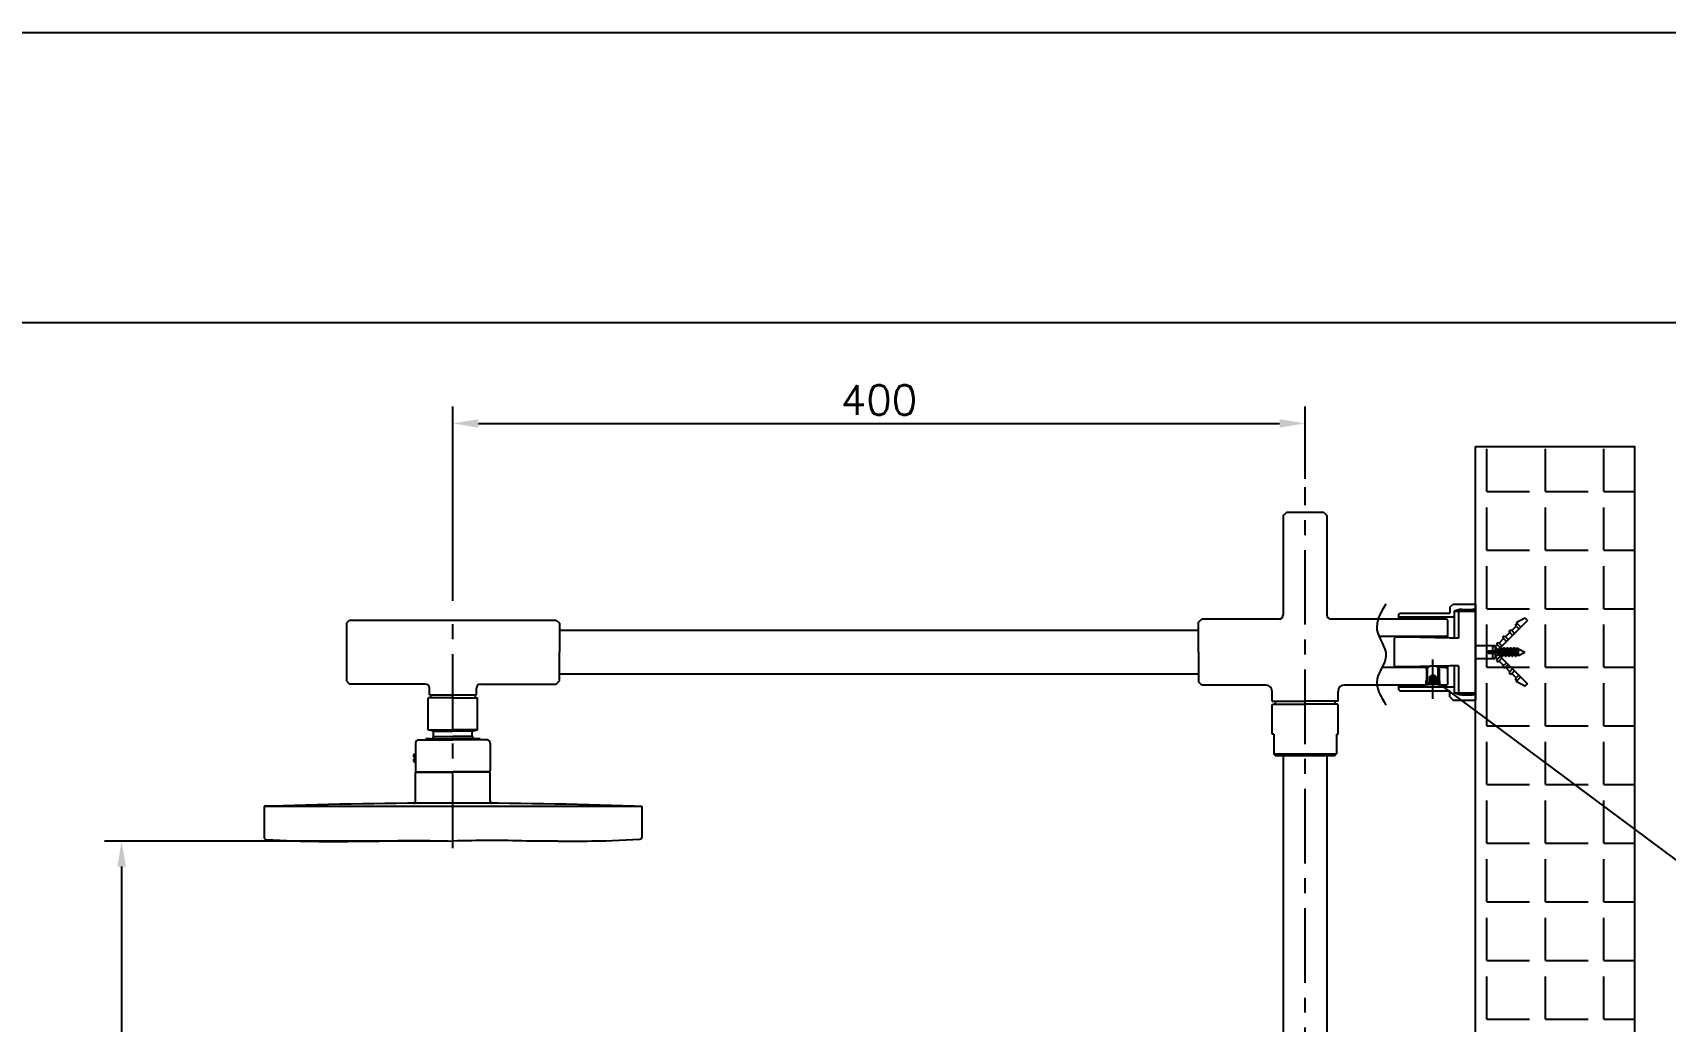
# Model space of a CAD drawing. Extents: x 1270 to 1864, y 1899 to 2319.
# Drawn here: x 1502.2 to 1693.8, y 2203.4 to 2319.3 of the extents above; entities that cross this region are included whole.
import ezdxf

# ---------------------------------------------------------------- set-up
doc = ezdxf.new("R2010")
doc.units = 0
doc.header["$LTSCALE"] = 7
doc.header["$MEASUREMENT"] = 0
doc.linetypes.add('CENTER', pattern=[2, 1.25, -0.25, 0.25, -0.25])
doc.layers.get('0').update_dxf_attribs({"color": 2, "linetype": 'CONTINUOUS'})
for name, color, linetype in [('CL', 1, 'CENTER'), ('D', 2, 'CONTINUOUS'), ('DIM', 2, 'CONTINUOUS'), ('DWG', 7, 'CONTINUOUS'), ('粗实线', 7, 'CONTINUOUS'), ('细实线', 4, 'CONTINUOUS')]:
    doc.layers.add(name, color=color, linetype=linetype)
doc.styles.add('GHS', font='ROMANS', dxfattribs={"bigfont": 'GHS'})

msp = doc.modelspace()

# ---------------------------------------------------------------- hatches: boundary and pattern name
at = {"layer": 'DIM'}
h = msp.add_hatch(dxfattribs=at)
h.set_pattern_fill('ANGLE', color=256, scale=25, style=0)
h.set_pattern_definition([(0, (-18.39484999280785, -10.1201928752364), (0, 6.875000000000001), [5, -1.875]), (90, (-18.39484999280785, -10.1201928752364), (-6.875000000000001, 4.209584341264422e-16), [5, -1.875])])
h.paths.add_polyline_path([(1671.534655357266, 1931.977946455009), (1690.191843175788, 1931.977946455009), (1690.191843175792, 2270.778292861262), (1671.53465535727, 2270.778292861262)])

# ---------------------------------------------------------------- linework, layer by layer
msp.add_line((1863.874985427357, 2319.310512425604), (1269.874985427333, 2319.310512425604))
at = {"color": 4}
msp.add_line((1300.874985427333, 2285.310512425588), (1849.874985427333, 2285.310512425588), dxfattribs=at)
at = {"color": 7, "linetype": 'Continuous'}
for p, q in [((1653.722155361396, 2263.047696079489), (1649.34715535314, 2263.04828961788)), ((1662.534655357269, 2251.110350954748), (1662.659655357269, 2251.235350954748)), ((1662.659655357269, 2251.235350954748), (1668.534655357269, 2251.235350954748)), ((1668.534655357269, 2251.922850954748), (1668.909655357269, 2252.297850954748)), ((1668.534655357269, 2251.922850954748), (1668.534655357269, 2251.235350954748)), ((1668.909655357269, 2252.297850954748), (1671.534655357269, 2252.297850954748)), ((1669.034655357269, 2251.447850954749), (1669.034655357269, 2248.297850954748)), ((1669.034655357269, 2251.447850954749), (1669.684655357268, 2251.447850954749)), ((1669.534655357269, 2251.297850954749), (1669.909655357269, 2251.672850954749)), ((1669.534655357269, 2251.297850954749), (1669.534655357269, 2248.297850954748)), ((1669.659655357269, 2251.447850954749), (1669.659655357269, 2251.672850954748)), ((1671.159655357269, 2251.447850954749), (1671.534655357269, 2251.822850954749)), ((1671.159655357269, 2251.672850954749), (1671.534655357269, 2251.297850954749)), ((1671.534655357269, 2252.297850954748), (1671.534655357269, 2241.047850954748)), ((1539.034655357269, 2250.047850954748), (1539.409655357269, 2250.422850954748)), ((1539.034655357269, 2250.047850954748), (1539.034655357269, 2243.297850954748)), ((1539.409655357269, 2250.422850954748), (1563.659655357269, 2250.422850954748)), ((1563.659655357269, 2250.422850954748), (1564.034655357269, 2250.047850954748)), ((1564.034655357269, 2250.047850954748), (1564.034655357269, 2246.672850954748)), ((1639.409655357269, 2250.547850954748), (1639.034655357269, 2250.172850954748)), ((1639.034655357269, 2246.672850954748), (1639.034655357269, 2250.172850954748)), ((1648.472155357269, 2250.547850954748), (1639.409655357269, 2250.547850954748)), ((1668.159655357269, 2250.547850954748), (1654.597155357267, 2250.547850954748)), ((1662.534655357269, 2250.547850954748), (1662.534655357269, 2251.110350954748)), ((1662.60965535727, 2250.772850954749), (1662.534655357269, 2250.847850954749)), ((1669.034655357269, 2250.772850954749), (1662.60965535727, 2250.772850954749)), ((1662.60965535727, 2250.772850954749), (1662.60965535727, 2250.547850954748)), ((1668.284655357269, 2250.422850954748), (1668.159655357269, 2250.547850954748)), ((1668.284655357269, 2248.303803335699), (1668.284655357269, 2250.422850954748)), ((1674.181026460994, 2246.944297564149), (1676.832494175869, 2249.595765279048)), ((1675.447266053668, 2249.094420633323), (1675.659398088019, 2249.306552667674)), ((1675.659398088019, 2249.306552667674), (1675.776660382869, 2249.189290372824)), ((1675.776660382869, 2249.189290372824), (1676.295499983569, 2249.708129973524)), ((1676.178237688718, 2249.825392268373), (1676.390735152194, 2250.037889731824)), ((1676.178237688718, 2249.825392268373), (1676.295499983569, 2249.708129973524)), ((1676.212850529469, 2249.790779427623), (1676.425347992919, 2250.003276891099)), ((1676.295580061618, 2249.708049895474), (1676.620179426969, 2249.383450530124)), ((1676.302346804545, 2250.126278079474), (1677.318812802494, 2250.683124669674)), ((1676.302361259793, 2250.126263624249), (1676.832676890444, 2249.595947993599)), ((1677.619333184493, 2250.382604287674), (1676.832676890444, 2249.595947993599)), ((1677.318812802494, 2250.683124669674), (1677.619333184493, 2250.382604287674)), ((1564.034655357269, 2249.235350954748), (1639.034655357269, 2249.235350954748)), ((1668.034655357269, 2248.485350954748), (1660.21854809439, 2248.485350954748)), ((1662.159655357269, 2248.422850954748), (1662.034655357269, 2248.297850954748)), ((1662.034655357269, 2245.047850954748), (1662.034655357269, 2248.297850954748)), ((1663.284655357269, 2248.422850954748), (1662.159655357269, 2248.422850954748)), ((1668.534655357269, 2248.297850954748), (1663.284655357269, 2248.422850954748)), ((1668.284655357269, 2248.735350954748), (1668.034655357269, 2248.485350954748)), ((1668.034655357269, 2248.485350954748), (1668.034655357269, 2248.309755716648)), ((1669.534655357269, 2248.297850954748), (1668.534655357269, 2248.297850954748)), ((1671.534655357269, 2247.422850954748), (1673.834655357268, 2247.422850954748)), ((1673.534655357269, 2247.373901005949), (1673.534655357269, 2246.797833887774)), ((1673.534655357269, 2247.373901005949), (1673.834655357268, 2247.373901005949)), ((1673.834655357268, 2247.422850954748), (1673.834655357268, 2247.257653636324)), ((1673.856347017594, 2247.268977007549), (1674.102585078419, 2247.515215068373)), ((1673.985322783568, 2247.632477363199), (1674.197454817918, 2247.844609397574)), ((1673.985322783568, 2247.632477363199), (1674.102585078419, 2247.515215068373)), ((1674.019935624294, 2247.597864522474), (1674.232067658669, 2247.809996556824)), ((1674.102665156444, 2247.515134990324), (1674.427264521819, 2247.190535624974)), ((1674.197454817918, 2247.844609397574), (1674.314717112769, 2247.727347102724)), ((1674.314717112769, 2247.727347102724), (1674.833556713469, 2248.246186703424)), ((1674.314797190818, 2247.727267024674), (1674.639396556169, 2247.402667659324)), ((1674.716294418618, 2248.363448998274), (1674.928426452969, 2248.575581032624)), ((1674.716294418618, 2248.363448998274), (1674.833556713469, 2248.246186703424)), ((1674.750907259344, 2248.328836157524), (1674.963039293719, 2248.540968191874)), ((1674.833636791494, 2248.246106625374), (1675.158236156869, 2247.921507260024)), ((1674.928426452969, 2248.575581032624), (1675.045688747819, 2248.458318737774)), ((1675.045688747819, 2248.458318737774), (1675.564528348519, 2248.977158338474)), ((1675.045768825868, 2248.458238659724), (1675.370368191219, 2248.133639294374)), ((1675.447266053668, 2249.094420633323), (1675.564528348519, 2248.977158338474)), ((1675.481878894394, 2249.059807792573), (1675.69401092877, 2249.271939826924)), ((1675.564608426544, 2248.977078260424), (1675.889207791919, 2248.652478895074)), ((1675.776740460918, 2249.189210294774), (1676.101339826269, 2248.864610929424)), ((1564.034655357269, 2243.297850954736), (1564.034655357269, 2246.672850954748)), ((1639.034655357269, 2246.672850954748), (1639.034655357269, 2243.172850954748)), ((1671.534655357269, 2245.922850954748), (1673.834655357268, 2245.922850954748)), ((1673.034655357269, 2246.797850954748), (1673.834655357268, 2246.797850954748)), ((1673.034655357269, 2246.797850954748), (1673.034655357269, 2246.547850954748)), ((1673.034655357269, 2246.547850954748), (1673.834655357268, 2246.547850954748)), ((1673.534655357269, 2246.547868022499), (1673.534655357269, 2245.971810206749)), ((1673.534655357269, 2245.971810206749), (1673.834655357268, 2245.971810206749)), ((1673.834655357268, 2247.254016512624), (1673.834655357268, 2246.797850954748)), ((1673.834655357268, 2246.547850954748), (1673.834655357268, 2246.091594855248)), ((1673.834655357268, 2246.088048273149), (1673.834655357268, 2245.922911163048)), ((1673.856347017594, 2247.268977007549), (1674.181026460994, 2246.944297564149)), ((1673.856347017594, 2246.076724901924), (1674.181026460994, 2246.401404345323)), ((1673.856347017594, 2246.076724901924), (1674.102585078419, 2245.830486841099)), ((1673.985322783568, 2245.713224546274), (1674.197454817918, 2245.501092511899)), ((1674.427264521819, 2246.155166284499), (1673.985365357268, 2245.713267119973)), ((1674.019942202669, 2245.747843965374), (1674.232074237019, 2245.535711931024)), ((1674.181026460994, 2246.401404345323), (1677.619333184493, 2242.963097621824)), ((1674.639396556169, 2245.943034250149), (1674.197497391618, 2245.501135085598)), ((1674.405492201618, 2247.047850954748), (1674.284579851568, 2247.047850954748)), ((1674.314717112769, 2245.618354806748), (1674.833556713469, 2245.099515206049)), ((1674.368818512943, 2246.297850954748), (1674.59099480182, 2246.297850954748)), ((1674.470563082945, 2247.172850954748), (1674.498747631618, 2247.172850954748)), ((1674.795492201619, 2247.047850954748), (1674.573316752394, 2247.047850954748)), ((1674.665563082944, 2246.172850954748), (1674.69374763162, 2246.172850954748)), ((1674.758818512944, 2246.297850954748), (1674.980994801819, 2246.297850954748)), ((1674.860563082944, 2247.172850954748), (1674.888747631619, 2247.172850954748)), ((1675.185492201619, 2247.047850954748), (1674.963316752393, 2247.047850954748)), ((1675.055563082944, 2246.172850954748), (1675.083747631619, 2246.172850954748)), ((1675.148818512944, 2246.297850954748), (1675.370994801818, 2246.297850954748)), ((1675.250563082943, 2247.172850954748), (1675.278747631619, 2247.172850954748)), ((1675.575492201618, 2247.047850954748), (1675.353316752369, 2247.047850954748)), ((1675.445563082943, 2246.172850954748), (1675.473747631618, 2246.172850954748)), ((1675.538818512943, 2246.297850954748), (1675.76099480182, 2246.297850954748)), ((1675.640563082943, 2247.172850954748), (1675.668747631618, 2247.172850954748)), ((1675.96549220162, 2247.047850954748), (1675.743316752394, 2247.047850954748)), ((1675.835563082944, 2246.172850954748), (1675.86374763162, 2246.172850954748)), ((1675.928818512944, 2246.297850954748), (1676.150994801819, 2246.297850954748)), ((1676.030563082944, 2247.172850954748), (1676.058747631619, 2247.172850954748)), ((1676.355492201619, 2247.047850954748), (1676.133316752393, 2247.047850954748)), ((1676.225563082944, 2246.172850954748), (1676.253747631619, 2246.172850954748)), ((1676.318818512944, 2246.297850954748), (1676.540994801818, 2246.297850954748)), ((1676.402820753344, 2247.138768256699), (1676.488893201418, 2247.095732032673)), ((1676.584655357268, 2247.047850954748), (1676.523316752369, 2247.047850954748)), ((1676.557547841419, 2246.284297196798), (1677.334655357268, 2246.672850954748)), ((1676.584655357268, 2246.297850954748), (1676.584655357268, 2247.047850954748)), ((1676.584655357268, 2247.047850954748), (1677.334655357268, 2246.672850954748)), ((1564.034655357269, 2244.110350954736), (1639.034655357269, 2244.110350954747)), ((1665.909655357269, 2244.860350954748), (1660.552323567754, 2244.860350954748)), ((1662.159655357269, 2244.922850954748), (1662.034655357269, 2245.047850954748)), ((1663.284655357269, 2244.922850954748), (1662.159655357269, 2244.922850954748)), ((1668.534655357269, 2245.047850954748), (1663.284655357269, 2244.922850954748)), ((1666.159655357269, 2245.034497538649), (1665.784655357269, 2244.659497538649)), ((1665.784655357269, 2244.659497538649), (1665.784655357269, 2243.159497538649)), ((1665.909655357269, 2244.784497538649), (1665.909655357269, 2244.860350954748)), ((1666.128429902794, 2243.784497538649), (1666.128429902794, 2243.034497538649)), ((1666.940880811769, 2243.784497538649), (1666.128429902794, 2243.784497538649)), ((1666.909655357269, 2245.034497538649), (1666.159655357269, 2245.034497538649)), ((1666.159655357269, 2243.784497538649), (1666.534655357269, 2244.001003889573)), ((1666.271723281094, 2243.034497538649), (1666.271723281094, 2243.784497538649)), ((1666.909655357269, 2243.784497538649), (1666.534655357269, 2244.001003889573)), ((1666.701140728793, 2243.034497538649), (1666.701140728793, 2243.784497538649)), ((1666.909655357269, 2245.034497538649), (1667.284655357269, 2244.659497538649)), ((1666.940880811769, 2243.784497538649), (1666.940880811769, 2243.034497538649)), ((1667.159655357269, 2244.78449753865), (1667.159655357269, 2244.860350954748)), ((1668.034655357269, 2244.860350954748), (1667.159655357269, 2244.860350954748)), ((1667.284655357269, 2244.659497538649), (1667.284655357269, 2243.159497538649)), ((1668.034655357269, 2245.035946192824), (1668.034655357269, 2244.860350954748)), ((1668.284655357269, 2244.610350954748), (1668.034655357269, 2244.860350954748)), ((1668.284655357269, 2242.922850954748), (1668.284655357269, 2245.041898573773)), ((1669.534655357269, 2245.047850954748), (1668.534655357269, 2245.047850954748)), ((1669.034655357269, 2245.047850954748), (1669.034655357269, 2241.897850954749)), ((1669.534655357269, 2245.047850954748), (1669.534655357269, 2242.047850954748)), ((1674.716294418618, 2244.982252911223), (1674.928426452969, 2244.770120876849)), ((1675.158236156869, 2245.424194649449), (1674.716336992318, 2244.982295484924)), ((1674.750913837719, 2245.016872330324), (1674.963045872069, 2244.804740295949)), ((1675.370368191219, 2245.212062615099), (1674.928469026668, 2244.770163450548)), ((1675.045688747819, 2244.887383171699), (1675.564528348519, 2244.368543570999)), ((1675.447266053668, 2244.251281276173), (1675.659398088019, 2244.039149241798)), ((1675.889207791919, 2244.693223014398), (1675.447308627368, 2244.251323849874)), ((1675.481885472769, 2244.285900695274), (1675.694017507119, 2244.073768660899)), ((1676.101339826269, 2244.481090980049), (1675.659440661718, 2244.039191815499)), ((1675.776660382869, 2244.156411536649), (1676.295499983569, 2243.637571935948)), ((1676.620179426969, 2243.962251379348), (1676.178280262418, 2243.520352214824)), ((1676.212857107819, 2243.554929060224), (1676.425354571294, 2243.342431596749)), ((1676.30237063347, 2243.219447658924), (1676.832676890444, 2243.749753915874)), ((1539.034655357269, 2243.297850954748), (1539.409655357269, 2242.922850954748)), ((1548.284662772244, 2242.922850954748), (1539.409655357269, 2242.922850954748)), ((1548.784655357269, 2241.672850954748), (1548.784655357269, 2242.422869262724)), ((1548.784655357269, 2241.672850954748), (1551.534655357269, 2241.672850954748)), ((1548.909655357269, 2241.672850954748), (1548.909655357269, 2241.284318716502)), ((1551.534655357269, 2241.672850954748), (1554.284655357269, 2241.672850954748)), ((1554.159655357269, 2241.672850954748), (1554.159655357269, 2241.284318716502)), ((1554.284655357269, 2241.672850954748), (1554.284655357269, 2242.422869647398)), ((1554.784647617518, 2242.922850954748), (1563.659655357269, 2242.922850954748)), ((1563.659655357269, 2242.922850954748), (1564.034655357269, 2243.297850954748)), ((1639.409655357269, 2242.797850954748), (1639.034655357269, 2243.172850954748)), ((1646.909747033369, 2242.797850954748), (1639.409655357269, 2242.797850954748)), ((1647.659655357269, 2240.922850954748), (1647.659655357269, 2242.047890762748)), ((1655.409655357269, 2240.922850954748), (1655.409655357269, 2242.047889511724)), ((1665.722155357269, 2242.797850954748), (1656.159567048318, 2242.797850954748)), ((1662.534655357269, 2242.235350954748), (1662.534655357269, 2242.797850954748)), ((1662.60965535727, 2242.572850954749), (1662.534655357269, 2242.497850954749)), ((1662.534655357269, 2242.235350954748), (1662.659655357269, 2242.110350954748)), ((1662.60965535727, 2242.797850954748), (1662.60965535727, 2242.572850954749)), ((1669.034655357269, 2242.572850954749), (1662.60965535727, 2242.572850954749)), ((1662.659655357269, 2242.110350954748), (1668.534655357269, 2242.110350954748)), ((1665.722155357269, 2243.297850954748), (1665.909655357269, 2243.485350954748)), ((1665.722155357269, 2242.797850954748), (1665.722155357269, 2243.297850954748)), ((1665.784655357269, 2243.297850954748), (1665.722155357269, 2243.297850954748)), ((1665.784655357269, 2243.159497538649), (1666.001161708218, 2243.034497538649)), ((1666.001161708218, 2243.034497538649), (1667.068149006343, 2243.034497538649)), ((1667.284655357269, 2243.159497538649), (1667.068149006343, 2243.034497538649)), ((1667.347155357269, 2243.297850954748), (1667.159655357269, 2243.485350954748)), ((1667.347155357269, 2243.297850954748), (1667.284655357269, 2243.297850954748)), ((1667.347155357269, 2242.797850954748), (1667.347155357269, 2243.297850954748)), ((1668.159655357269, 2242.797850954748), (1667.347155357269, 2242.797850954748)), ((1668.284655357269, 2242.922850954748), (1668.159655357269, 2242.797850954748)), ((1668.534655357269, 2241.422850954748), (1668.534655357269, 2242.110350954748)), ((1669.034655357269, 2241.897850954749), (1669.684655357268, 2241.897850954749)), ((1669.534655357269, 2242.047850954748), (1669.909655357269, 2241.672850954748)), ((1669.659655357269, 2241.897850954749), (1669.659655357269, 2241.672850954748)), ((1671.159655357269, 2241.672850954748), (1671.534655357269, 2242.047850954748)), ((1671.159655357269, 2241.897850954749), (1671.534655357269, 2241.522850954749)), ((1676.178237688718, 2243.520309641124), (1676.390735152194, 2243.307812177649)), ((1677.318812802494, 2242.662577239798), (1676.302346804545, 2243.219423829999)), ((1677.318836707994, 2242.662601145299), (1677.619333184493, 2242.963097621824)), ((1647.659655357269, 2240.922850954748), (1651.534655357269, 2240.922850954748)), ((1647.659655357269, 2240.472850954749), (1647.73465535727, 2240.547850954748)), ((1647.659655357269, 2237.047850954748), (1647.659655357269, 2240.472850954749)), ((1647.73465535727, 2240.547850954748), (1651.534655357269, 2240.547850954748)), ((1648.034655357269, 2240.922850954748), (1648.034655357269, 2240.547850954747)), ((1655.409655357269, 2240.922850954748), (1651.534655357269, 2240.922850954748)), ((1655.334655357268, 2240.547850954748), (1651.534655357269, 2240.547850954748)), ((1655.034655357269, 2240.922850954748), (1655.034655357269, 2240.547850954747)), ((1655.409655357269, 2240.472850954749), (1655.334655357268, 2240.547850954748)), ((1655.409655357269, 2237.047850954748), (1655.409655357269, 2240.472850954749)), ((1668.534655357269, 2241.422850954748), (1668.909655357269, 2241.047850954748)), ((1668.909655357269, 2241.047850954748), (1671.534655357269, 2241.047850954748)), ((1647.847155357269, 2237.047850954748), (1647.659655357269, 2237.047850954748)), ((1647.847155357269, 2237.047850954748), (1647.847155357269, 2234.735350954748)), ((1655.222155357269, 2237.047850954748), (1655.409655357269, 2237.047850954748)), ((1655.222155357269, 2237.047850954748), (1655.222155357269, 2234.735350954748)), ((1648.034655357269, 2234.547850954748), (1647.847155357269, 2234.735350954748)), ((1648.034655357269, 2234.547850954748), (1651.534655357269, 2234.547850954752)), ((1648.972155357269, 2234.547850954749), (1648.972155357269, 2117.661304122116)), ((1651.534655357269, 2234.547850954748), (1655.034655357269, 2234.547850954748)), ((1654.097155357269, 2234.547850954748), (1654.097155357269, 2108.87042808982)), ((1655.034655357269, 2234.547850954748), (1655.222155357269, 2234.735350954748))]:
    msp.add_line(p, q, dxfattribs=at)
at = {"color": 2, "linetype": 'Continuous'}
for p, q in [((1669.909655357269, 2251.672850954749), (1669.659655357267, 2251.672850954748)), ((1671.384655357269, 2251.672850954748), (1671.159655357269, 2251.672850954749)), ((1674.573316752394, 2247.047850954748), (1674.405492201618, 2247.047850954748)), ((1674.758818512944, 2246.297850954748), (1674.59099480182, 2246.297850954748)), ((1674.963316752393, 2247.047850954748), (1674.795492201619, 2247.047850954748)), ((1675.148818512944, 2246.297850954748), (1674.980994801819, 2246.297850954748)), ((1675.353316752369, 2247.047850954748), (1675.185492201619, 2247.047850954748)), ((1675.538818512943, 2246.297850954748), (1675.370994801818, 2246.297850954748)), ((1675.743316752394, 2247.047850954748), (1675.575492201618, 2247.047850954748)), ((1675.928818512944, 2246.297850954748), (1675.76099480182, 2246.297850954748)), ((1676.133316752393, 2247.047850954748), (1675.96549220162, 2247.047850954748)), ((1676.318818512944, 2246.297850954748), (1676.150994801819, 2246.297850954748)), ((1676.523316752369, 2247.047850954748), (1676.355492201619, 2247.047850954748)), ((1676.584655357268, 2246.297850954748), (1676.540994801818, 2246.297850954748)), ((1665.909655357269, 2243.087328754998), (1665.909655357269, 2244.784497538649)), ((1667.159655357269, 2243.087328754998), (1667.159655357269, 2244.784497538649)), ((1669.909655357269, 2241.672850954748), (1669.659655357269, 2241.672850954748)), ((1671.384655357269, 2241.672850954748), (1671.159655357269, 2241.672850954748))]:
    msp.add_line(p, q, dxfattribs=at)
at = {"color": 0, "linetype": 'Continuous'}
for p, q in [((1547.159655357271, 2229.191774379547), (1547.159655357265, 2232.584318716483)), ((1547.159655357265, 2232.584318716483), (1551.534655357269, 2232.584318716479)), ((1555.909655357271, 2232.584318716483), (1551.534655357269, 2232.584318716479)), ((1555.909655357265, 2229.191774379547), (1555.909655357271, 2232.584318716483)), ((1529.384655357253, 2228.584318716471), (1529.384655357253, 2224.947386018521)), ((1530.262005081702, 2228.584318716471), (1529.384655357253, 2228.584318716471)), ((1572.807305632834, 2228.584318716471), (1573.684655357285, 2228.584318716471)), ((1573.684655357285, 2228.584318716471), (1573.684655357285, 2224.947386018521)), ((1529.384658038752, 2224.947386018521), (1529.384664160452, 2224.947003892021)), ((1529.621611252651, 2224.697689875521), (1533.599192726178, 2224.511583917396)), ((1573.447699461885, 2224.697689875521), (1569.470117988359, 2224.511583917396)), ((1573.684652675783, 2224.947386018521), (1573.684646554084, 2224.947003892021))]:
    msp.add_line(p, q, dxfattribs=at)
at = {"ltscale": 0.5}
msp.add_lwpolyline([(1671.53465535727, 2270.778292861262), (1690.191843175792, 2270.778292861262), (1690.191843175789, 1931.977946455009), (1671.534655357266, 1931.977946455009)], close=True, dxfattribs=at)
at = {"color": 7, "linetype": 'Continuous'}
for centre, radius, start, end in [((1673.827473070394, 2247.297850954748), 0.040833927725, 280.1304652221284, 314.999999999871), ((1673.827473070394, 2247.297850954748), 0.5, 270.8230577585753, 314.9999999999908), ((1673.827473070394, 2246.047850954748), 0.5, 45.00000000000921, 89.17694224142474), ((1673.827473070394, 2246.047850954748), 0.040833927725, 45.00000000000921, 79.86953477787162), ((1548.284657479744, 2242.422852868024), 0.4999996734750001, 0.001878701707384634, 89.99939352045213), ((1554.784653190194, 2242.422852904298), 0.4999996666000001, 90.00063858548073, 179.9980813747864), ((1646.90966609462, 2242.047861692074), 0.7499982588, 0.00222086780683467, 89.99381664805435), ((1656.15964501437, 2242.047861297649), 0.7499983227750001, 90.00595624825871, 179.9978445740683)]:
    msp.add_arc(centre, radius, start, end, dxfattribs=at)
at = {"color": 0, "linetype": 'Continuous'}
for centre, radius, start, end in [((1551.534655357252, 1619.584318716545), 609.374999999925, 90, 91.99882201651722), ((1546.909655357252, 2229.191774379546), 0.25, 270.4346860252415, 1.042204158021965e-10), ((1551.534655357283, 1619.584318716545), 609.374999999925, 88.00117798348276, 90), ((1556.159655357283, 2229.191774379546), 0.25, 179.9999999998958, 269.5653139747585)]:
    msp.add_arc(centre, radius, start, end, dxfattribs=at)
at = {"color": 7, "linetype": 'Continuous'}
for points in [[(1673.038888671894, 2246.651581245299), (1673.034655474193, 2246.685675877674)], [(1673.051719959119, 2246.549519285699), (1673.043163922619, 2246.617252917399), (1673.038888671894, 2246.651581245299)], [(1673.05193376812, 2246.547850978724), (1673.051719959119, 2246.549519285699)], [(1673.080240001918, 2246.797856411174), (1673.087502723469, 2246.755631876149), (1673.101713249769, 2246.670466158574), (1673.115923776095, 2246.585424893698), (1673.122396374994, 2246.547845487649)], [(1673.311913690593, 2246.797856411174), (1673.319176412144, 2246.755631876149), (1673.333386938469, 2246.670466158574), (1673.347597464793, 2246.585424893698), (1673.354070063669, 2246.547845487649)], [(1673.382376836769, 2246.797851608324), (1673.392117025394, 2246.720675399474), (1673.404979373943, 2246.617252917399), (1673.413749219444, 2246.547850978724)], [(1673.441933858943, 2246.547850194949), (1673.432036265569, 2246.626288953099), (1673.419199257543, 2246.729506244599), (1673.410561527844, 2246.797850793524)], [(1673.470226046494, 2246.797853097899), (1673.471186933993, 2246.792355212124), (1673.485397460294, 2246.708568910124), (1673.499607986619, 2246.622918634874), (1673.512412316519, 2246.547848689273)], [(1673.701899735169, 2246.797853097899), (1673.702860622668, 2246.792355212124), (1673.717071148994, 2246.708568910124), (1673.731281675318, 2246.622918634874), (1673.744086005194, 2246.547848689273)], [(1673.772376979168, 2246.797850793524), (1673.781014708869, 2246.729506244599), (1673.793851716893, 2246.626288953099), (1673.803749310269, 2246.547850194949)], [(1673.831795433269, 2246.548930170199), (1673.823254384293, 2246.616528793774), (1673.810405969168, 2246.719838246924), (1673.800561399144, 2246.797851680599)], [(1673.827046848118, 2247.256998147549), (1673.831083452594, 2247.257176948374), (1673.834655357268, 2247.257653636324)], [(1673.827046848118, 2247.256998147549), (1673.831225800069, 2247.256072904223), (1673.833567559219, 2247.254785490899)], [(1673.827412603345, 2246.088687562349), (1673.831253903519, 2246.089546265824), (1673.833549673343, 2246.090811075749)], [(1673.827412603345, 2246.088687562349), (1673.831085471243, 2246.088524781874), (1673.834655357268, 2246.088048273149)], [(1673.833549673343, 2246.090811075749), (1673.834655357268, 2246.091594855248)], [(1673.833567559219, 2247.254785490899), (1673.834655357268, 2247.254016512624)], [(1673.859973068169, 2246.799354219149), (1673.869081670818, 2246.746302175924), (1673.883292197144, 2246.660928902798), (1673.897502723468, 2246.576177792549), (1673.903497508268, 2246.541588372299)], [(1674.079382465868, 2246.865957092449), (1674.086544833193, 2246.827842331849), (1674.100755359519, 2246.746302175924), (1674.114965885845, 2246.660928902798), (1674.129176412143, 2246.576177792549), (1674.143386938469, 2246.496471657124), (1674.157597464793, 2246.425970031974), (1674.158433558619, 2246.422088447049)], [(1674.146919097044, 2246.913357136574), (1674.159070260644, 2246.823468794124), (1674.172221420494, 2246.719838246924), (1674.185069835619, 2246.616528793774), (1674.197889569419, 2246.515843358224), (1674.210825761844, 2246.421020711024), (1674.219595709019, 2246.362859602274)], [(1674.253294142068, 2246.329098040775), (1674.246305492468, 2246.3721073406), (1674.233586429469, 2246.459678564149), (1674.220812328494, 2246.556600669899), (1674.208230449743, 2246.656881345723), (1674.195892406218, 2246.755879681524), (1674.183532936818, 2246.851769393748), (1674.171866150343, 2246.935878047449)], [(1674.212971643268, 2246.976122322024), (1674.224344828719, 2246.930320032949), (1674.238555355045, 2246.861726137474), (1674.252765881343, 2246.783275622849), (1674.266976407669, 2246.699062498848), (1674.281186933995, 2246.613481502174), (1674.295397460293, 2246.530998753075), (1674.309607986619, 2246.455918687098), (1674.323818512945, 2246.392159424174)], [(1674.323818512945, 2246.392159424174), (1674.338029039243, 2246.343048298024), (1674.352239565569, 2246.311148216424), (1674.366450091895, 2246.298123913424), (1674.368779902044, 2246.298155385299)], [(1674.345403341918, 2246.237026452874), (1674.369077724393, 2246.280843973774), (1674.377696475769, 2246.296712734748)], [(1674.377696475769, 2246.296712734748), (1674.378315960844, 2246.297851385424)], [(1674.456032851518, 2247.159213512474), (1674.43214143092, 2247.114684044649), (1674.404679937994, 2247.063838210549), (1674.396058510843, 2247.047967706799)], [(1674.405451714119, 2247.046804841923), (1674.413386938469, 2247.044821799323), (1674.427597464793, 2247.024320615824), (1674.441807991094, 2246.985477675924), (1674.456018517419, 2246.930320032949), (1674.470229043718, 2246.861726137474), (1674.484439570044, 2246.783275622849), (1674.498650096369, 2246.699062498848), (1674.512860622668, 2246.613481502174), (1674.527071148994, 2246.530998753075), (1674.541281675319, 2246.455918687098), (1674.555492201618, 2246.392159424174)], [(1674.455994932119, 2247.159234801999), (1674.457546748393, 2247.161897380974), (1674.470563082945, 2247.172850954749)], [(1674.470563082945, 2247.172850954749), (1674.482904013968, 2247.163000976449)], [(1674.482904013968, 2247.163000976449), (1674.495387375069, 2247.133393618898), (1674.507962543168, 2247.084802414649), (1674.52038385937, 2247.020252894374), (1674.532842462518, 2246.94158423), (1674.545348388144, 2246.851769393748), (1674.557707857544, 2246.755879681524), (1674.570045901093, 2246.656881345723), (1674.582627779818, 2246.556600669899), (1674.595401880793, 2246.459678564149), (1674.608120943794, 2246.3721073406), (1674.620563082944, 2246.298595580649)], [(1674.513316098218, 2247.159235010674), (1674.511752911669, 2247.161915910274), (1674.498747631618, 2247.172850954749)], [(1674.573315960844, 2247.047850524049), (1674.564077724393, 2247.064857935698), (1674.53662394572, 2247.115697714874), (1674.513277847843, 2247.159213535024)], [(1674.680926510569, 2246.1834795984), (1674.667918323068, 2246.215520698123), (1674.654847099644, 2246.267872013474), (1674.641959614519, 2246.337018611124), (1674.629012053619, 2246.421008580949), (1674.616070622718, 2246.515870090824), (1674.603250290494, 2246.616561561249), (1674.590400912493, 2246.719878799899), (1674.577248364594, 2246.823518296374), (1674.563970677944, 2246.921293339075), (1674.550859035569, 2247.006748821499), (1674.538022726294, 2247.076052958174), (1674.524942320244, 2247.128983557449), (1674.513316098218, 2247.159235010674)], [(1674.555492201618, 2246.392159424174), (1674.569702727944, 2246.343048298024), (1674.581363154044, 2246.315468608249)], [(1674.582926641218, 2247.030221540049), (1674.573315960844, 2247.047850524049)], [(1674.581384085319, 2246.315480359974), (1674.590994943119, 2246.297851031623)], [(1674.583036333793, 2247.030284749024), (1674.593818512943, 2247.004896964349), (1674.608029039244, 2246.956682542249), (1674.622239565569, 2246.893656116674), (1674.636450091893, 2246.819106777649), (1674.650660618194, 2246.736924948624), (1674.664871144519, 2246.651399361299), (1674.67908167082, 2246.566993244449), (1674.693292197144, 2246.488111406224), (1674.707502723469, 2246.418870365374), (1674.721713249768, 2246.362883527148), (1674.735923776094, 2246.323072614398), (1674.750134302419, 2246.301515194974), (1674.758890218019, 2246.298812978674)], [(1674.590994943119, 2246.297851031623), (1674.599679937993, 2246.281863698924), (1674.627141430919, 2246.231017864824), (1674.651032851519, 2246.186488396998)], [(1674.620563082944, 2246.298595580649), (1674.631813082944, 2246.244960318599), (1674.643063082943, 2246.205342833398), (1674.650892215444, 2246.186408560674)], [(1674.650892215444, 2246.186408560674), (1674.654313082943, 2246.181041001274), (1674.665563082944, 2246.172850954748)], [(1674.69374763162, 2246.172850954748), (1674.680926510569, 2246.1834795984)], [(1674.708315602469, 2246.186467179474), (1674.706766967969, 2246.183809562699), (1674.69374763162, 2246.172850954748)], [(1674.708277847843, 2246.186488374448), (1674.731623945719, 2246.230004194599), (1674.759077724393, 2246.280843973774), (1674.767696475768, 2246.296712734748)], [(1674.767696475768, 2246.296712734748), (1674.768315960844, 2246.297851385424)], [(1674.846032851519, 2247.159213512474), (1674.822141430919, 2247.114684044649), (1674.794679937993, 2247.063838210549), (1674.786058510844, 2247.047967706799)], [(1674.795507270293, 2247.047702569449), (1674.797071148994, 2247.047729631598), (1674.811281675318, 2247.035783270574), (1674.825492201618, 2247.004896964349), (1674.839702727944, 2246.956682542249), (1674.853913254268, 2246.893656116674), (1674.868123780568, 2246.819106777649), (1674.882334306894, 2246.736924948624), (1674.896544833194, 2246.651399361299), (1674.910755359518, 2246.566993244449), (1674.924965885844, 2246.488111406224), (1674.939176412144, 2246.418870365374), (1674.953386938468, 2246.362883527148), (1674.967597464794, 2246.323072614398), (1674.970784895844, 2246.315208234749)], [(1674.845990231444, 2247.159237479699), (1674.847656317544, 2247.162080353049), (1674.860563082944, 2247.172850954749)], [(1674.860563082944, 2247.172850954749), (1674.873536696568, 2247.161968210349)], [(1674.873536696568, 2247.161968210349), (1674.886757771568, 2247.128983557449), (1674.899838177618, 2247.076052958174), (1674.912674486893, 2247.006748821499), (1674.925786129268, 2246.921293339075), (1674.939063815944, 2246.823518296374), (1674.952216363819, 2246.719878799899), (1674.965065741819, 2246.616561561249), (1674.977886074044, 2246.515870090824), (1674.990827504944, 2246.421008580949), (1675.003775065868, 2246.337018611124), (1675.016662550968, 2246.267872013474), (1675.029733774394, 2246.215520698123), (1675.040984600719, 2246.186461181549)], [(1674.903325747944, 2247.159240546173), (1674.901572363143, 2247.162216345424), (1674.888747631619, 2247.172850954749)], [(1674.963315960844, 2247.047850524049), (1674.954077724394, 2247.064857935698), (1674.926623945719, 2247.115697714874), (1674.903277847843, 2247.159213535024)], [(1675.070772789844, 2246.183735638399), (1675.057571738969, 2246.216656355949), (1675.044514092693, 2246.269451084098), (1675.031685478143, 2246.338657888698), (1675.01857061352, 2246.424086874798), (1675.005286681544, 2246.521878073899), (1674.992124777669, 2246.625579101724), (1674.979268913293, 2246.728948720124), (1674.966443978393, 2246.829683913974), (1674.95347526317, 2246.924748625273), (1674.94051127037, 2247.008828758999), (1674.927620067819, 2247.077962589524), (1674.914558696193, 2247.130240596924), (1674.903325747944, 2247.159240546173)], [(1674.972926641219, 2247.030221540049), (1674.963315960844, 2247.047850524049)], [(1674.971384085318, 2246.315480359974), (1674.980994943118, 2246.297851031623)], [(1674.973622301444, 2247.030548386649), (1674.977502723468, 2247.020881390424), (1674.991713249768, 2246.980108945074), (1675.005923776094, 2246.923301968623), (1675.020134302418, 2246.853424983598), (1675.034344828718, 2246.774124582524), (1675.048555355044, 2246.689539127249), (1675.062765881344, 2246.604082784849), (1675.076976407668, 2246.522215170499), (1675.091186933994, 2246.448208618299), (1675.105397460294, 2246.385925225924), (1675.119607986618, 2246.338615307523), (1675.133818512944, 2246.308747773199), (1675.148029039244, 2246.297881286749), (1675.148816219143, 2246.297890613174)], [(1674.980994943118, 2246.297851031623), (1674.989679937995, 2246.281863698924), (1675.017141430919, 2246.231017864824), (1675.041032851519, 2246.186488396998)], [(1675.040984600719, 2246.186461181549), (1675.042741961893, 2246.1834795984), (1675.055563082944, 2246.172850954748)], [(1675.083747631619, 2246.172850954748), (1675.070772789844, 2246.183735638399)], [(1675.098319817043, 2246.186464779674), (1675.096667511319, 2246.183643375974), (1675.083747631619, 2246.172850954748)], [(1675.098277847844, 2246.186488374448), (1675.121623945719, 2246.230004194599), (1675.149077724394, 2246.280843973774), (1675.157696475769, 2246.296712734748)], [(1675.157696475769, 2246.296712734748), (1675.158315960843, 2246.297851385424)], [(1675.236032851519, 2247.159213512474), (1675.212141430918, 2247.114684044649), (1675.184679937994, 2247.063838210549), (1675.176058510844, 2247.047967706799)], [(1675.185405325894, 2247.047019733099), (1675.194965885845, 2247.043491558399), (1675.209176412143, 2247.020881390424), (1675.223386938469, 2246.980108945074), (1675.237597464795, 2246.923301968623), (1675.251807991093, 2246.853424983598), (1675.266018517419, 2246.774124582524), (1675.280229043719, 2246.689539127249), (1675.294439570043, 2246.604082784849), (1675.308650096369, 2246.522215170499), (1675.322860622669, 2246.448208618299), (1675.337071148993, 2246.385925225924), (1675.351281675319, 2246.338615307523), (1675.361160271193, 2246.315349519824)], [(1675.235994935394, 2247.159234800149), (1675.237546685319, 2247.161897275224), (1675.250563082943, 2247.172850954749)], [(1675.250563082943, 2247.172850954749), (1675.26338781447, 2247.162216345424)], [(1675.26338781447, 2247.162216345424), (1675.276374147519, 2247.130240596924), (1675.289435519144, 2247.077962589524), (1675.302326721694, 2247.008828758999), (1675.315290714494, 2246.924748625273), (1675.32825942972, 2246.829683913974), (1675.34108436462, 2246.728948720124), (1675.353940228993, 2246.625579101724), (1675.367102132868, 2246.521878073899), (1675.380386064844, 2246.424086874798), (1675.393500929494, 2246.338657888698), (1675.406329544019, 2246.269451084098), (1675.419387190319, 2246.216656355949), (1675.430994437243, 2246.186466828124)], [(1675.29331631847, 2247.159235139698), (1675.291752891893, 2247.161915943399), (1675.278747631619, 2247.172850954749)], [(1675.353315960843, 2247.047850524049), (1675.344077724394, 2247.064857935698), (1675.316623945718, 2247.115697714874), (1675.293277847844, 2247.159213535024)], [(1675.460909785819, 2246.183507246974), (1675.447828698819, 2246.215813005949), (1675.434733963018, 2246.268407185774), (1675.421867146644, 2246.337570819049), (1675.408981835693, 2246.421218895199), (1675.396141714494, 2246.515326480324), (1675.383315757644, 2246.616037583249), (1675.370489062568, 2246.719171819524), (1675.357367456394, 2246.822603282723), (1675.344118768793, 2246.920257391974), (1675.331034209219, 2247.005697157724), (1675.318149531969, 2247.075448057949), (1675.30498629417, 2247.128838351974), (1675.29331631847, 2247.159235139698)], [(1675.362926641219, 2247.030221540049), (1675.353315960843, 2247.047850524049)], [(1675.361384085319, 2246.315480359974), (1675.370994943119, 2246.297851031623)], [(1675.362893644094, 2247.030203654874), (1675.375397460293, 2247.000356906099), (1675.389607986619, 2246.950357020674), (1675.403818512945, 2246.885875234749), (1675.418029039243, 2246.810276587599), (1675.432239565569, 2246.727506261774), (1675.446450091895, 2246.641883700174), (1675.460660618193, 2246.557877192274), (1675.474871144519, 2246.479870692274), (1675.489081670819, 2246.411935038649), (1675.503292197143, 2246.357615513823), (1675.517502723469, 2246.319746830423), (1675.531713249769, 2246.300305199324), (1675.538818512943, 2246.298926068649)], [(1675.370994943119, 2246.297851031623), (1675.379679937994, 2246.281863698924), (1675.407141430918, 2246.231017864824), (1675.431032851518, 2246.186488396998)], [(1675.430994437243, 2246.186466828124), (1675.43256198927, 2246.183778986124), (1675.445563082943, 2246.172850954748)], [(1675.473747631618, 2246.172850954748), (1675.460909785819, 2246.183507246974)], [(1675.488358084269, 2246.186442686299), (1675.486044107194, 2246.182630327974), (1675.473747631618, 2246.172850954748)], [(1675.488277847844, 2246.186488374448), (1675.511623945718, 2246.230004194599), (1675.539077724394, 2246.280843973774), (1675.547696475769, 2246.296712734748)], [(1675.547696475769, 2246.296712734748), (1675.548315960845, 2246.297851385424)], [(1675.626032851518, 2247.159213512474), (1675.60214143092, 2247.114684044649), (1675.574679937994, 2247.063838210549), (1675.566058510843, 2247.047967706799)], [(1675.575557155318, 2247.047366308148), (1675.578650096369, 2247.047365740624), (1675.59286062267, 2247.033265602598), (1675.607071148994, 2247.000356906099), (1675.621281675319, 2246.950357020674), (1675.63549220162, 2246.885875234749), (1675.649702727944, 2246.810276587599), (1675.663913254269, 2246.727506261774), (1675.67812378057, 2246.641883700174), (1675.692334306894, 2246.557877192274), (1675.706544833194, 2246.479870692274), (1675.720755359518, 2246.411935038649), (1675.734965885844, 2246.357615513823), (1675.749176412144, 2246.319746830423), (1675.751059086544, 2246.315335296924)], [(1675.625989189093, 2247.159238074674), (1675.627678965469, 2247.162117983249), (1675.640563082943, 2247.172850954749)], [(1675.640563082943, 2247.172850954749), (1675.653537725544, 2247.161966505949)], [(1675.653537725544, 2247.161966505949), (1675.666801745494, 2247.128838351974), (1675.679964983294, 2247.075448057949), (1675.692849660543, 2247.005697157724), (1675.705934220119, 2246.920257391974), (1675.719182907718, 2246.822603282723), (1675.732304513894, 2246.719171819524), (1675.745131208969, 2246.616037583249), (1675.757957165819, 2246.515326480324), (1675.770797287019, 2246.421218895199), (1675.783682597968, 2246.337570819049), (1675.796549414344, 2246.268407185774), (1675.809644150144, 2246.215813005949), (1675.820985213469, 2246.186461528524)], [(1675.68332580427, 2247.159240579023), (1675.681571861969, 2247.162217173624), (1675.668747631618, 2247.172850954749)], [(1675.743315960844, 2247.047850524049), (1675.734077724393, 2247.064857935698), (1675.706623945718, 2247.115697714874), (1675.683277847844, 2247.159213535024)], [(1675.850772861244, 2246.183735528249), (1675.837568714769, 2246.216666328074), (1675.824506440844, 2246.269487504649), (1675.811676832869, 2246.338709691924), (1675.798562940843, 2246.4241404903), (1675.785280133768, 2246.521928357649), (1675.772119475268, 2246.625621623324), (1675.759264435868, 2246.728984559574), (1675.746440697368, 2246.829709009699), (1675.733477080193, 2246.924735981499), (1675.720516002844, 2247.008800525224), (1675.707625495419, 2247.077936961974), (1675.694562501419, 2247.130228213874), (1675.68332580427, 2247.159240579023)], [(1675.752926641218, 2247.030221540049), (1675.743315960844, 2247.047850524049)], [(1675.751384085319, 2246.315480359974), (1675.760994943119, 2246.297851031623)], [(1675.753615398669, 2247.030555771724), (1675.757895760094, 2247.019990192549), (1675.771908634644, 2246.979430703149), (1675.785921509168, 2246.923312161899), (1675.799934383694, 2246.854482608449), (1675.813947258219, 2246.776435171774), (1675.827960132743, 2246.693130792274), (1675.841973007269, 2246.608797202449), (1675.855985881793, 2246.527714367624), (1675.869998756343, 2246.453997275999), (1675.884011630869, 2246.391387101099), (1675.898024505393, 2246.343061335799), (1675.912037379919, 2246.311472533123), (1675.926050254444, 2246.298223838174), (1675.928768757743, 2246.298236153949)], [(1675.760994943119, 2246.297851031623), (1675.769679937993, 2246.281863698924), (1675.797141430919, 2246.231017864824), (1675.821032851519, 2246.186488396998)], [(1675.820985213469, 2246.186461528524), (1675.822725237143, 2246.183507246974), (1675.835563082944, 2246.172850954748)], [(1675.86374763162, 2246.172850954748), (1675.850772861244, 2246.183735528249)], [(1675.878319926894, 2246.186464716874), (1675.876665266094, 2246.183639638849), (1675.86374763162, 2246.172850954748)], [(1675.878277847843, 2246.186488374448), (1675.901623945719, 2246.230004194599), (1675.929077724393, 2246.280843973774), (1675.937696475768, 2246.296712734748)], [(1675.937696475768, 2246.296712734748), (1675.938315960844, 2246.297851385424)], [(1676.016032851519, 2247.159213512474), (1675.992141430919, 2247.114684044649), (1675.964679937993, 2247.063838210549), (1675.956058510845, 2247.047967706799)], [(1675.965421412944, 2247.047313179324), (1675.97623836367, 2247.042244949273), (1675.990387596093, 2247.018090469949), (1676.004536828493, 2246.976073773923), (1676.018686060894, 2246.918368747174), (1676.032835293319, 2246.847960968224), (1676.046984525719, 2246.768493238525), (1676.061133758119, 2246.684077108874), (1676.075282990543, 2246.599080153499), (1676.089432222943, 2246.517899997699), (1676.103581455369, 2246.444736790849), (1676.117730687769, 2246.383375896424), (1676.131879920169, 2246.336992042574), (1676.141082438569, 2246.315303913999)], [(1676.015931124469, 2247.159271597248), (1676.018601328318, 2247.163595115149), (1676.030563082944, 2247.172850954749)], [(1676.043458892094, 2247.162095692799), (1676.030563082944, 2247.172850954749)], [(1676.210035424568, 2246.185862966149), (1676.202453011494, 2246.207108038624), (1676.189230219919, 2246.256091296798), (1676.176008265869, 2246.323911396399), (1676.162785410693, 2246.407511189524), (1676.149561872669, 2246.503112262849), (1676.136338756594, 2246.606384704349), (1676.123116809169, 2246.712652843149), (1676.109895119043, 2246.817119785775), (1676.096672930394, 2246.915068940673), (1676.083450784645, 2247.002068172974), (1676.070229015844, 2247.074183156425), (1676.057006477944, 2247.128159296899), (1676.043784322193, 2247.161551116674), (1676.043458892094, 2247.162095692799)], [(1676.058747631619, 2247.172850954749), (1676.071887325019, 2247.161689557549), (1676.073308578519, 2247.159230708349)], [(1676.133315960844, 2247.047850524049), (1676.124077724395, 2247.064857935698), (1676.096623945719, 2247.115697714874), (1676.073277847843, 2247.159213535024)], [(1676.073308578519, 2247.159230708349), (1676.085028244668, 2247.128699614749), (1676.098168768794, 2247.075356145799), (1676.111307822444, 2247.004049205699), (1676.124447961319, 2246.917949539798), (1676.137588968944, 2246.820899879749), (1676.150729300243, 2246.717244597424), (1676.163868139994, 2246.611619067474), (1676.177007039568, 2246.508726462349), (1676.190146097618, 2246.413159318698), (1676.203285397143, 2246.329183731324), (1676.216424673768, 2246.260550557324), (1676.229564895569, 2246.210320722023), (1676.242705027443, 2246.180742604224), (1676.25382505547, 2246.173259414399)], [(1676.142926641219, 2247.030221540049), (1676.133315960844, 2247.047850524049)], [(1676.141384085318, 2246.315480359974), (1676.150994943118, 2246.297851031623)], [(1676.143514017594, 2247.030547755599), (1676.150256246894, 2247.014346343673), (1676.164269121418, 2246.970998667573), (1676.178281995968, 2246.912519868949), (1676.192294870494, 2246.841877771574), (1676.206307745018, 2246.762657491774), (1676.220320619544, 2246.678879492249), (1676.234333494069, 2246.594795541899), (1676.248346368595, 2246.514672936749), (1676.262359243119, 2246.442577932899), (1676.276372117643, 2246.382169382298), (1676.290384992193, 2246.336513044424), (1676.304397866719, 2246.307925997699), (1676.318410741243, 2246.297859046898), (1676.318818188769, 2246.297861547674)], [(1676.150994943118, 2246.297851031623), (1676.159679937993, 2246.281863698924), (1676.187141430919, 2246.231017864824), (1676.211032851519, 2246.186488396998)], [(1676.225728756993, 2246.173697503324), (1676.215676128693, 2246.179180567498), (1676.210035424568, 2246.185862966149)], [(1676.25382505547, 2246.173259414399), (1676.255844040968, 2246.173136110024), (1676.268302735343, 2246.186475764299)], [(1676.268277847845, 2246.186488374448), (1676.291623945719, 2246.230004194599), (1676.319077724394, 2246.280843973774), (1676.327696475769, 2246.296712734748)], [(1676.327696475769, 2246.296712734748), (1676.328315960843, 2246.297851385424)], [(1676.390634521944, 2247.130486209399), (1676.382141430918, 2247.114684044649), (1676.354679937994, 2247.063838210549), (1676.346058510844, 2247.047967706799)], [(1676.355543943269, 2247.047457877049), (1676.358267638719, 2247.047476135199), (1676.372416871143, 2247.033996808549), (1676.386566103543, 2247.001832293199), (1676.400715335969, 2246.952646736799), (1676.414864568369, 2246.888984932249), (1676.429013800769, 2246.814140653624), (1676.443163033194, 2246.731986240698), (1676.457312265595, 2246.646772249574), (1676.471461497995, 2246.562907534724), (1676.485610730418, 2246.484731140898), (1676.499759962818, 2246.416287806949), (1676.513909195244, 2246.361118696674), (1676.528058427644, 2246.322078183749), (1676.530862046869, 2246.315245710174)], [(1676.402303648819, 2247.137499200274), (1676.396935164994, 2247.138367228574), (1676.38973829257, 2247.130875396198)], [(1676.538496335593, 2246.301837825274), (1676.535680971794, 2246.312095520274), (1676.52480333072, 2246.354169772174), (1676.513962904893, 2246.412967898874), (1676.503158075944, 2246.485876824524), (1676.492388457169, 2246.569561119773), (1676.481653253669, 2246.660132097049), (1676.470951630444, 2246.753332974648), (1676.460282584743, 2246.844743320949), (1676.449646099769, 2246.929979817499), (1676.439042082395, 2247.004915195624), (1676.428469501843, 2247.065879207274), (1676.417927428569, 2247.109821623324), (1676.407415917469, 2247.134454231724), (1676.402303648819, 2247.137499200274)], [(1676.488703985744, 2247.095295116599), (1676.493255523593, 2247.092982488423), (1676.51132797987, 2247.069888540324), (1676.512503830519, 2247.067571339174)], [(1676.512503830519, 2247.067571339174), (1676.529501643894, 2247.029198240773), (1676.547778714919, 2246.973322457648), (1676.566162143919, 2246.905377545624), (1676.584655357268, 2246.829028514599)], [(1676.532926641219, 2247.030221540049), (1676.523315960843, 2247.047850524049)], [(1676.531384085319, 2246.315480359974), (1676.540994943119, 2246.297851031623)], [(1676.533158524569, 2247.030356527874), (1676.542616733693, 2247.008208677649), (1676.55662960822, 2246.962135497423), (1676.570642482744, 2246.901381004349), (1676.584655357268, 2246.829028514599)], [(1676.540311994244, 2246.297375834424), (1676.538496335593, 2246.301837825274)], [(1676.542498394819, 2246.293495509924), (1676.540311994244, 2246.297375834424)], [(1676.542877592719, 2246.292933812399), (1676.542498394819, 2246.293495509924)], [(1676.557547841419, 2246.284297196799), (1676.546595869144, 2246.288523191024), (1676.542877592719, 2246.292933812399)], [(1665.909655357269, 2244.860350954748), (1665.934193116543, 2244.868665223574), (1666.008176823843, 2244.891921170573), (1666.020611915744, 2244.895557494924)], [(1667.048694976443, 2244.895558601948), (1667.060792006119, 2244.892022208549), (1667.135011863995, 2244.868700410824), (1667.159655357269, 2244.860350954748)], [(1667.347155357269, 2242.797850954749), (1667.319939689394, 2242.803465960674), (1667.238743480169, 2242.819124338223), (1667.109194079268, 2242.840676181449), (1666.940282633044, 2242.862338884574), (1666.74441719622, 2242.878187757674), (1666.533975511494, 2242.883989752198), (1666.324132251618, 2242.878145600173), (1666.127784692218, 2242.862206325799), (1665.959523534893, 2242.840587216024), (1665.829936455193, 2242.819009042949), (1665.749221585643, 2242.803435629449), (1665.722155357269, 2242.797850954749)]]:
    msp.add_spline(points, degree=3, dxfattribs=at)
at = {"color": 0, "linetype": 'Continuous'}
for points in [[(1529.384658337703, 2224.947003882896), (1529.402590915702, 2224.854394126671), (1529.453314151627, 2224.775271590096), (1529.530087668203, 2224.720272572521), (1529.621611252652, 2224.697689875521)], [(1533.599192726178, 2224.511583917396), (1537.982582133227, 2224.459839891921), (1538.067221668128, 2224.460210979871), (1538.151667527378, 2224.460676277521), (1538.235919943052, 2224.461234331196), (1538.319979162002, 2224.461883692771), (1538.403845445002, 2224.462622919971), (1538.487519065953, 2224.463450576396), (1538.571000311203, 2224.464365231796), (1538.654289478652, 2224.465365462196), (1538.737386877277, 2224.466449850021), (1538.820292826403, 2224.467616984246), (1538.903007655153, 2224.468865460546), (1538.985531701977, 2224.470193881496), (1539.067865314078, 2224.471600856571), (1539.150008846953, 2224.473085002346), (1539.231962664102, 2224.474644942646), (1539.313727136552, 2224.476279308596), (1539.395302642653, 2224.477986738796), (1539.476689567702, 2224.479765879346), (1539.557888303752, 2224.481615384096), (1542.300236760353, 2224.485879265371)], [(1542.300236760353, 2224.485879265371), (1542.399709080553, 2224.488898035546), (1542.498801452877, 2224.492051645146), (1542.597517724478, 2224.495336071171), (1542.695861708802, 2224.498747336046), (1542.793838201227, 2224.502281568346), (1542.891453653978, 2224.505935186071), (1551.534655357269, 2224.509704663046)], [(1560.769073954185, 2224.485879265371), (1560.669601633984, 2224.488898035546), (1560.570509261661, 2224.492051645146), (1560.47179299006, 2224.495336071171), (1560.373449005736, 2224.498747336046), (1560.275472513311, 2224.502281568346), (1560.17785706056, 2224.505935186071), (1551.534655357269, 2224.509704663046)], [(1569.470117988359, 2224.511583917396), (1565.086728581311, 2224.459839891921), (1565.002089046409, 2224.460210979871), (1564.91764318716, 2224.460676277521), (1564.833390771486, 2224.461234331196), (1564.749331552535, 2224.461883692771), (1564.665465269536, 2224.462622919971), (1564.581791648585, 2224.463450576396), (1564.498310403334, 2224.464365231796), (1564.415021235885, 2224.465365462196), (1564.33192383726, 2224.466449850021), (1564.249017888134, 2224.467616984246), (1564.166303059384, 2224.468865460546), (1564.08377901256, 2224.470193881496), (1564.001445400459, 2224.471600856571), (1563.919301867585, 2224.473085002346), (1563.837348050436, 2224.474644942646), (1563.755583577986, 2224.476279308596), (1563.674008071884, 2224.477986738796), (1563.592621146836, 2224.479765879346), (1563.511422410785, 2224.481615384096), (1560.769073954185, 2224.485879265371)], [(1573.684652376834, 2224.947003882896), (1573.666719798835, 2224.854394126671), (1573.61599656291, 2224.775271590096), (1573.539223046335, 2224.720272572521), (1573.447699461885, 2224.697689875521)]]:
    msp.add_spline(points, degree=3, dxfattribs=at)
at = {"layer": 'CL'}
for p, q in [((1651.534655357269, 1983.887256070221), (1651.534655357269, 2266.000361873321)), ((1551.534655357269, 2223.678696873283), (1551.534655357269, 2251.672193670934)), ((1666.534655357269, 2241.185616373765), (1666.534655357269, 2245.815537197795))]:
    msp.add_line(p, q, dxfattribs=at)
at = {"layer": 'D'}
for p, q in [((1551.534655357269, 2252.672193670934), (1551.534655357269, 2275.48834731305)), ((1651.534655357269, 2267.000361873321), (1651.534655357269, 2275.48834731305)), ((1554.534655357269, 2273.48834731305), (1648.534655357269, 2273.48834731305))]:
    msp.add_line(p, q, dxfattribs=at)
at = {"layer": 'D', "color": 0}
for p, q in [((1648.972155357269, 2262.673345262104), (1649.34715535314, 2263.04828961788)), ((1653.722155361396, 2263.047696079489), (1654.097155357269, 2262.672640435265)), ((1648.972155357269, 2262.673345262104), (1648.972155357269, 2251.047850954748)), ((1654.097155357269, 2262.672640435265), (1654.097155357267, 2251.047850954748)), ((1669.909655357269, 2251.672850954749), (1671.159655357269, 2251.672850954749)), ((1669.909655357269, 2241.672850954748), (1671.159655357269, 2241.672850954748)), ((1548.647155357264, 2237.552691409381), (1551.534655357269, 2237.552691409381)), ((1549.272155357264, 2237.409318716502), (1551.534655357269, 2237.409318716502)), ((1549.272155357264, 2236.77936789101), (1551.534655357269, 2236.77936789101)), ((1554.422155357271, 2237.552691409381), (1551.534655357269, 2237.552691409381)), ((1553.797155357271, 2237.409318716502), (1551.534655357269, 2237.409318716502)), ((1553.797155357271, 2236.77936789101), (1551.534655357269, 2236.77936789101)), ((1529.384655357253, 2228.584318716471), (1573.684655357285, 2228.584318716471))]:
    msp.add_line(p, q, dxfattribs=at)
at = {"layer": 'D', "color": 2}
for p, q in [((1669.659655357269, 2251.672850954748), (1669.034655357269, 2251.447850954749)), ((1669.684655357268, 2251.447850954749), (1671.384655357269, 2251.447850954749)), ((1665.784655357269, 2244.659497538649), (1665.784655357269, 2244.860350954748)), ((1667.284655357269, 2244.659497538649), (1667.284655357269, 2244.860350954748)), ((1669.659655357269, 2241.672850954748), (1669.034655357269, 2241.897850954749)), ((1669.684655357268, 2241.897850954749), (1671.384655357269, 2241.897850954749))]:
    msp.add_line(p, q, dxfattribs=at)
at = {"layer": 'D', "color": 0}
for centre, start, end in [((1648.472155357269, 2251.047850954748), 270, 0), ((1654.597155357267, 2251.047850954748), 180, 270)]:
    msp.add_arc(centre, 0.5, start, end, dxfattribs=at)
at = {"layer": 'D'}
for points in [[(1554.534655357269, 2273.98834731305), (1554.534655357269, 2272.98834731305), (1551.534655357269, 2273.48834731305)], [(1648.534655357269, 2273.98834731305), (1648.534655357269, 2272.98834731305), (1651.534655357269, 2273.48834731305)]]:
    msp.add_solid(points, dxfattribs=at)
at = {"layer": 'DIM'}
for p, q in [((1666.534655357269, 2243.50057678578), (1717.554953785155, 2205.5209833119)), ((1550.534655357269, 2224.509704663046), (1510.656757758094, 2224.509704663046)), ((1512.656757758094, 2221.509704663046), (1512.656757758094, 1928.30324105624))]:
    msp.add_line(p, q, dxfattribs=at)
at = {"layer": 'DIM', "const_width": 0.25}
msp.add_lwpolyline([(1666.159655357269, 2243.50057678578, 1), (1666.909655357269, 2243.50057678578, 1)], format="xyb", close=True, dxfattribs=at)
at = {"layer": 'DIM'}
msp.add_spline([(1661.026846449875, 2252.340611519583), (1659.967669622505, 2249.263165980686), (1661.026846449875, 2246.257285801496), (1659.982268460443, 2243.483796062152), (1661.026846449875, 2240.449213198588)], degree=3, dxfattribs=at)
msp.add_solid([(1512.156757758094, 2221.509704663046), (1513.156757758094, 2221.509704663046), (1512.656757758094, 2224.509704663046)], dxfattribs=at)
at = {"layer": 'DWG'}
msp.add_line((1647.847155357269, 2234.735350954748), (1655.222155357269, 2234.735350954748), dxfattribs=at)
at = {"layer": '粗实线', "color": 0}
for p, q in [((1548.647155357264, 2237.552691409381), (1548.647155357264, 2241.284318716502)), ((1551.534655357269, 2241.284318716502), (1548.659655357269, 2241.284318716502)), ((1551.534655357269, 2241.284318716502), (1554.409655357269, 2241.284318716502)), ((1554.422155357271, 2237.552691409381), (1554.422155357271, 2241.284318716502)), ((1547.159655357269, 2235.991988399564), (1547.159655357269, 2233.841988399564)), ((1547.534655357269, 2236.366988399564), (1551.534655357269, 2236.366988399564)), ((1548.347155357269, 2236.491988399564), (1548.347155357269, 2236.366988399564)), ((1548.347155357269, 2236.491988399564), (1548.347155357269, 2236.366988399564)), ((1548.347155357269, 2236.491988399564), (1548.347155357269, 2236.366988399564)), ((1548.709655357268, 2236.491988399564), (1548.347155357269, 2236.491988399564)), ((1548.834655357268, 2236.491988399564), (1548.347155357269, 2236.491988399564)), ((1548.347155357269, 2236.491988399564), (1551.534655357269, 2236.491988399564)), ((1549.272155357264, 2237.409318716502), (1548.647155357264, 2237.552691409381)), ((1549.272155357264, 2236.77936789101), (1549.272155357264, 2237.409318716502)), ((1554.722155357269, 2236.491988399564), (1551.534655357269, 2236.491988399564)), ((1555.534655357269, 2236.366988399564), (1551.534655357269, 2236.366988399564)), ((1553.797155357271, 2237.409318716502), (1554.422155357271, 2237.552691409381)), ((1553.797155357271, 2236.77936789101), (1553.797155357271, 2237.409318716502)), ((1554.234655357268, 2236.491988399564), (1554.722155357269, 2236.491988399564)), ((1554.359655357268, 2236.491988399564), (1554.722155357269, 2236.491988399564)), ((1554.722155357269, 2236.491988399564), (1554.722155357269, 2236.366988399564)), ((1554.722155357269, 2236.491988399564), (1554.722155357269, 2236.366988399564)), ((1554.722155357269, 2236.491988399564), (1554.722155357269, 2236.366988399564)), ((1555.909655357269, 2235.991988399564), (1555.909655357269, 2233.841988399564)), ((1546.909655357269, 2234.616988399564), (1547.034655357269, 2234.741988399564)), ((1546.909655357269, 2234.616988399564), (1546.909655357269, 2234.366988399564)), ((1546.909655357269, 2234.116988399564), (1546.909655357269, 2233.866988399564)), ((1546.909655357269, 2233.866988399564), (1547.034655357269, 2233.741988399564)), ((1547.159655357269, 2233.841988399564), (1547.159655357269, 2232.741988399564)), ((1547.284655357269, 2232.616988399564), (1551.534655357269, 2232.616988399564)), ((1555.784655357269, 2232.616988399564), (1551.534655357269, 2232.616988399564)), ((1555.909655357269, 2233.841988399564), (1555.909655357269, 2232.741988399564))]:
    msp.add_line(p, q, dxfattribs=at)
at = {"layer": '粗实线', "color": 0, "linetype": 'Continuous'}
for p, q in [((1546.909655357269, 2234.366988399564), (1547.078089151076, 2234.366988399564)), ((1546.909655357269, 2234.116988399564), (1547.078089151076, 2234.116988399564)), ((1547.034655357269, 2234.741988399564), (1547.034655357269, 2234.366988399564)), ((1547.034655357269, 2234.741988399564), (1547.159655357269, 2234.741988399564)), ((1547.034655357269, 2234.116988399564), (1547.034655357269, 2233.741988399564)), ((1547.078089151076, 2234.366988399564), (1547.078089151076, 2234.116988399564)), ((1547.034655357269, 2233.741988399564), (1547.159655357269, 2233.741988399564))]:
    msp.add_line(p, q, dxfattribs=at)
at = {"layer": '粗实线', "color": 0}
for centre, radius, start, end in [((1547.534655357269, 2235.991988399564), 0.3750000000000001, 90, 180), ((1551.534655357269, 2234.809318716501), 3, 138.9526081263592, 145.8826377698298), ((1551.534655357269, 2234.809318716501), 3, 34.11736223017017, 41.04739187364081), ((1555.534655357269, 2235.991988399564), 0.3750000000000001, 0, 90), ((1547.284655357269, 2232.741988399564), 0.125, 180, 270), ((1555.784655357269, 2232.741988399564), 0.125, 270, 0)]:
    msp.add_arc(centre, radius, start, end, dxfattribs=at)
at = {"layer": '细实线', "color": 0}
for p, q in [((1546.934655357268, 2234.641988399564), (1547.159655357267, 2234.641988399564)), ((1546.934655357268, 2233.841988399564), (1547.159655357267, 2233.841988399564))]:
    msp.add_line(p, q, dxfattribs=at)

# ---------------------------------------------------------------- texts
at = {"layer": 'D', "insert": (1601.534655357269, 2276.23834731305), "char_height": 3.5, "attachment_point": 5, "style": 'GHS'}
msp.add_mtext('\\A1;400', dxfattribs=at)

doc.saveas('drawing.dxf')
